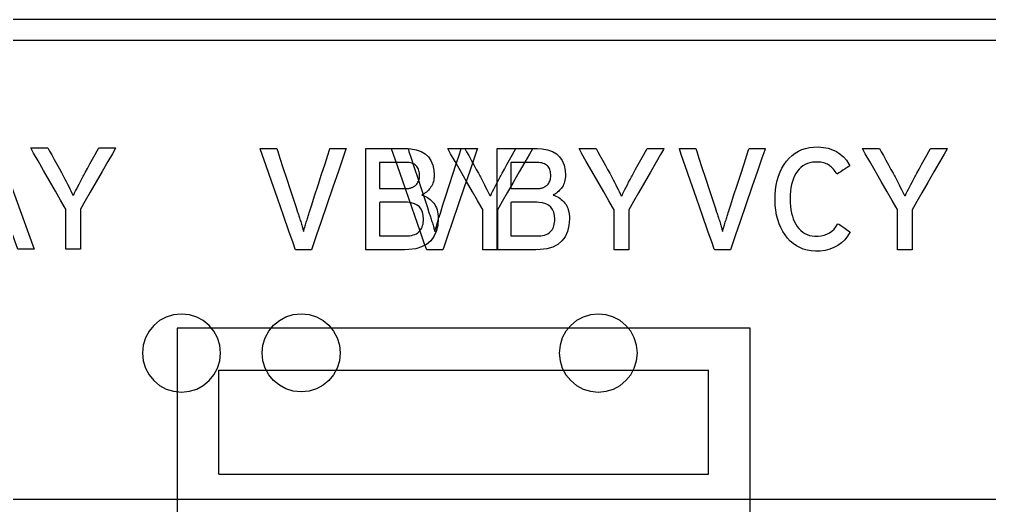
# Model space of a CAD drawing. Extents: x 1 to 47.7, y 0.2 to 33.4.
# Drawn here: x 33.688 to 34.619, y 11.644 to 12.112 of the extents above; entities that cross this region are included whole.
import ezdxf

# ---------------------------------------------------------------- set-up
doc = ezdxf.new("R2010")
doc.units = 0
doc.header["$MEASUREMENT"] = 0
for name, color, linetype in [('1_1__SCREW_TERMINAL_BLOCK_', 7, 'CONTINUOUS'), ('1_2__SCREW_TERMINAL_BLOCK_', 7, 'CONTINUOUS'), ('1_3__CONNECTORIZED_RELAY__', 7, 'CONTINUOUS'), ('1_4__CONNECTORIZED_RELAY__', 7, 'CONTINUOUS')]:
    doc.layers.add(name, color=color, linetype=linetype)

msp = doc.modelspace()

# ---------------------------------------------------------------- linework, layer by layer
at = {"layer": '1_1__SCREW_TERMINAL_BLOCK_'}
for points in [[(35.7684, 12.11151), (35.6209, 12.11151), (35.47147, 12.11151), (35.32023, 12.11151), (35.16727, 12.11151), (35.0127, 12.11151), (34.85662, 12.11151), (34.69914, 12.1115), (34.54036, 12.1115), (34.38037, 12.1115), (34.21929, 12.1115), (34.05722, 12.1115), (33.89425, 12.1115), (33.73049, 12.1115), (33.40103, 12.1115), (33.06965, 12.11149), (32.40442, 12.11149), (32.07221, 12.11149), (31.74138, 12.11148), (31.41273, 12.11148)], [(31.41461, 12.09149), (31.56783, 12.09149), (31.87617, 12.09149), (32.18638, 12.0915), (32.49771, 12.0915), (33.12063, 12.0915), (33.43067, 12.0915), (33.73875, 12.09151), (33.89181, 12.09151), (34.04409, 12.09151), (34.19549, 12.09151), (34.34591, 12.09151), (34.49527, 12.09151), (34.64346, 12.09151), (34.79039, 12.09151), (34.93595, 12.09151), (35.08007, 12.09152), (35.22263, 12.09152), (35.36354, 12.09152), (35.50271, 12.09152), (35.64004, 12.09152), (35.77543, 12.09152)]]:
    msp.add_lwpolyline(points, dxfattribs=at)
for points in [[(34.0944, 11.89022), (34.09383, 11.89022), (34.0923, 11.89022), (34.09012, 11.89022), (34.08755, 11.89022), (34.08489, 11.89022), (34.08242, 11.89022), (34.08044, 11.89022), (34.07923, 11.89022), (34.07882, 11.89072), (34.07673, 11.89672), (34.07279, 11.90807), (34.06761, 11.92296), (34.06184, 11.93958), (34.05609, 11.95611), (34.05101, 11.97075), (34.0472, 11.98169), (34.04532, 11.98712), (34.04554, 11.9874), (34.04687, 11.9874), (34.04897, 11.9874), (34.05154, 11.9874), (34.05428, 11.9874), (34.0569, 11.9874), (34.05911, 11.9874), (34.0606, 11.9874), (34.0611, 11.98738), (34.06198, 11.98468), (34.06408, 11.97826), (34.06703, 11.96927), (34.07043, 11.95886), (34.07393, 11.94819), (34.07713, 11.93841), (34.07966, 11.93068), (34.08115, 11.92615), (34.08154, 11.92497), (34.08189, 11.92393), (34.08224, 11.92287), (34.0826, 11.92179), (34.08297, 11.92069), (34.08334, 11.91956), (34.08371, 11.91842), (34.0841, 11.91726), (34.08448, 11.91608), (34.08483, 11.91488), (34.08515, 11.91374), (34.08545, 11.91266), (34.08574, 11.91165), (34.086, 11.9107), (34.08624, 11.90981), (34.08646, 11.90899), (34.08666, 11.90823), (34.08683, 11.90778), (34.08701, 11.9085), (34.08721, 11.90928), (34.08745, 11.91013), (34.08771, 11.91104), (34.08801, 11.91201), (34.08833, 11.91305), (34.08868, 11.91415), (34.08906, 11.91532), (34.08944, 11.91653), (34.08979, 11.91773), (34.09014, 11.91891), (34.09049, 11.92006), (34.09083, 11.92119), (34.09116, 11.9223), (34.09149, 11.92338), (34.09181, 11.92444), (34.09212, 11.92548), (34.09277, 11.92748), (34.09465, 11.9333), (34.09743, 11.94189), (34.10074, 11.95211), (34.1042, 11.96279), (34.10744, 11.9728), (34.11009, 11.98097), (34.11177, 11.98616), (34.11221, 11.9874), (34.11309, 11.9874), (34.11484, 11.9874), (34.11719, 11.9874), (34.11984, 11.9874), (34.12251, 11.9874), (34.1249, 11.9874), (34.12672, 11.9874), (34.12769, 11.9874), (34.12725, 11.98589), (34.12463, 11.97826), (34.12034, 11.96576), (34.115, 11.95022), (34.10924, 11.93345), (34.10368, 11.91725), (34.09894, 11.90344), (34.09564, 11.89383)], [(34.21615, 11.92002), (34.21562, 11.91346), (34.21424, 11.90772), (34.212, 11.90279), (34.20891, 11.89867), (34.20495, 11.89537), (34.20014, 11.89288), (34.19446, 11.8912), (34.18793, 11.89034), (34.18364, 11.89022), (34.1811, 11.89022), (34.17652, 11.89022), (34.17063, 11.89022), (34.16415, 11.89022), (34.15779, 11.89022), (34.15226, 11.89022), (34.14828, 11.89022), (34.14657, 11.89022), (34.14655, 11.89315), (34.14655, 11.90234), (34.14655, 11.91598), (34.14655, 11.9322), (34.14655, 11.94915), (34.14655, 11.96496), (34.14655, 11.97777), (34.14655, 11.98572), (34.14672, 11.9874), (34.14908, 11.9874), (34.15361, 11.9874), (34.15959, 11.9874), (34.16627, 11.9874), (34.17291, 11.9874), (34.17876, 11.9874), (34.18309, 11.9874), (34.18516, 11.9874), (34.18982, 11.98717), (34.19508, 11.98627), (34.19965, 11.98468), (34.20351, 11.98241), (34.20666, 11.97946), (34.20912, 11.97583), (34.21087, 11.97151), (34.21192, 11.96652), (34.21225, 11.96178), (34.21219, 11.96013), (34.21203, 11.95855), (34.21178, 11.95704), (34.21144, 11.95559), (34.21101, 11.95421), (34.21049, 11.95289), (34.20988, 11.95164), (34.20917, 11.95046), (34.20839, 11.94935), (34.20756, 11.94831), (34.20666, 11.94732), (34.20572, 11.9464), (34.20471, 11.94553), (34.20365, 11.94471), (34.20253, 11.94396), (34.20136, 11.94326), (34.20042, 11.94265), (34.20179, 11.94226), (34.20314, 11.94176), (34.20446, 11.94114), (34.20576, 11.94041), (34.20702, 11.93956), (34.20826, 11.9386), (34.20946, 11.93752), (34.21064, 11.93633), (34.21177, 11.93502), (34.21277, 11.93359), (34.21364, 11.93203), (34.21438, 11.93034), (34.21499, 11.92853), (34.21547, 11.92659), (34.21582, 11.92453), (34.21605, 11.92234)], [(34.27302, 11.92863), (34.27302, 11.9272), (34.27302, 11.9234), (34.27302, 11.91794), (34.27302, 11.91154), (34.27302, 11.90491), (34.27302, 11.89877), (34.27302, 11.89383), (34.27302, 11.89081), (34.27294, 11.89022), (34.27207, 11.89022), (34.27043, 11.89022), (34.26827, 11.89022), (34.26586, 11.89022), (34.26346, 11.89022), (34.26134, 11.89022), (34.25975, 11.89022), (34.25897, 11.89022), (34.25892, 11.89099), (34.25892, 11.89422), (34.25892, 11.8993), (34.25892, 11.90552), (34.25892, 11.91217), (34.25892, 11.91852), (34.25892, 11.92386), (34.25892, 11.92748), (34.25891, 11.92869), (34.25745, 11.93124), (34.25395, 11.93733), (34.24905, 11.94585), (34.24338, 11.95572), (34.23757, 11.96583), (34.23225, 11.9751), (34.22803, 11.98243), (34.22557, 11.98673), (34.22531, 11.9874), (34.22643, 11.9874), (34.22843, 11.9874), (34.231, 11.9874), (34.23384, 11.9874), (34.23664, 11.9874), (34.23909, 11.9874), (34.24088, 11.9874), (34.2417, 11.9874), (34.2421, 11.98672), (34.2434, 11.98434), (34.24538, 11.9807), (34.24778, 11.97631), (34.25031, 11.97168), (34.2527, 11.96729), (34.25469, 11.96366), (34.25599, 11.96127), (34.25661, 11.96011), (34.25797, 11.95754), (34.25926, 11.95506), (34.26049, 11.95267), (34.26166, 11.95038), (34.26276, 11.94818), (34.2638, 11.94608), (34.26477, 11.94407), (34.26568, 11.94216), (34.26652, 11.94229), (34.2674, 11.94416), (34.26836, 11.94614), (34.26939, 11.94822), (34.27049, 11.95041), (34.27166, 11.9527), (34.2729, 11.9551), (34.27421, 11.9576), (34.2756, 11.96021), (34.27619, 11.96129), (34.27758, 11.96382), (34.27963, 11.96757), (34.28207, 11.97202), (34.28462, 11.97668), (34.28701, 11.98104), (34.28896, 11.9846), (34.2902, 11.98686), (34.29055, 11.9874), (34.29146, 11.9874), (34.29329, 11.9874), (34.29574, 11.9874), (34.29851, 11.9874), (34.30129, 11.9874), (34.30379, 11.9874), (34.30569, 11.9874), (34.30669, 11.9874), (34.30625, 11.98649), (34.3036, 11.98187), (34.29926, 11.97431), (34.29386, 11.96492), (34.28803, 11.95477), (34.28241, 11.94498), (34.27761, 11.93663), (34.27427, 11.93081)], [(34.19816, 11.96136), (34.19812, 11.96263), (34.19801, 11.96384), (34.19781, 11.96501), (34.19754, 11.96612), (34.19719, 11.96719), (34.19676, 11.9682), (34.19625, 11.96917), (34.19566, 11.97008), (34.19495, 11.97092), (34.19409, 11.97164), (34.19312, 11.97227), (34.19204, 11.97281), (34.19087, 11.97325), (34.18958, 11.97361), (34.18819, 11.97387), (34.1867, 11.97404), (34.1851, 11.97411), (34.18413, 11.97411), (34.18156, 11.97411), (34.17788, 11.97411), (34.17358, 11.97411), (34.16916, 11.97411), (34.1651, 11.97411), (34.16191, 11.97411), (34.16008, 11.97411), (34.15983, 11.97386), (34.15983, 11.97204), (34.15983, 11.96886), (34.15983, 11.96482), (34.15983, 11.96042), (34.15983, 11.95613), (34.15983, 11.95247), (34.15983, 11.9499), (34.15983, 11.94894), (34.1608, 11.94894), (34.16337, 11.94894), (34.16705, 11.94894), (34.17135, 11.94894), (34.17577, 11.94894), (34.17983, 11.94894), (34.18302, 11.94894), (34.18485, 11.94894), (34.18552, 11.94894), (34.18633, 11.94898), (34.18712, 11.94904), (34.18787, 11.94914), (34.18859, 11.94926), (34.18928, 11.94942), (34.18993, 11.94962), (34.19055, 11.94984), (34.19113, 11.95009), (34.1917, 11.95036), (34.19224, 11.95064), (34.19276, 11.95094), (34.19325, 11.95125), (34.19373, 11.95158), (34.19418, 11.95193), (34.1946, 11.95229), (34.19501, 11.95268), (34.19554, 11.95329), (34.19615, 11.95415), (34.19669, 11.95505), (34.19714, 11.95599), (34.1975, 11.95698), (34.19779, 11.95801), (34.198, 11.95908), (34.19812, 11.9602)], [(34.20203, 11.91962), (34.20173, 11.92321), (34.20097, 11.92635), (34.19975, 11.92904), (34.19806, 11.93129), (34.1959, 11.93308), (34.19328, 11.93442), (34.1902, 11.93531), (34.18664, 11.93575), (34.18489, 11.9358), (34.1827, 11.9358), (34.17919, 11.9358), (34.17488, 11.9358), (34.17031, 11.9358), (34.166, 11.9358), (34.16249, 11.9358), (34.16029, 11.9358), (34.15983, 11.93565), (34.15983, 11.93358), (34.15983, 11.92962), (34.15983, 11.92443), (34.15983, 11.91868), (34.15983, 11.91305), (34.15983, 11.90819), (34.15983, 11.90479), (34.15983, 11.9035), (34.16083, 11.9035), (34.16348, 11.9035), (34.16726, 11.9035), (34.17164, 11.9035), (34.17612, 11.9035), (34.18016, 11.9035), (34.18324, 11.9035), (34.18485, 11.9035), (34.18643, 11.90353), (34.1885, 11.90369), (34.19041, 11.90397), (34.19217, 11.90439), (34.19377, 11.90493), (34.19521, 11.90561), (34.19649, 11.90642), (34.19762, 11.90736), (34.19858, 11.90841), (34.19938, 11.90952), (34.20009, 11.91072), (34.20068, 11.912), (34.20116, 11.91336), (34.20154, 11.9148), (34.20181, 11.91632), (34.20197, 11.91793)], [(33.99604, 11.79118), (33.99528, 11.78362), (33.99309, 11.77659), (33.98963, 11.77022), (33.98505, 11.76467), (33.9795, 11.76009), (33.97313, 11.75664), (33.96609, 11.75445), (33.95854, 11.75369), (33.95098, 11.75445), (33.94394, 11.75664), (33.93757, 11.76009), (33.93202, 11.76467), (33.92744, 11.77022), (33.92398, 11.77659), (33.9218, 11.78362), (33.92103, 11.79118), (33.9218, 11.79874), (33.92398, 11.80578), (33.92744, 11.81216), (33.93202, 11.81771), (33.93757, 11.82229), (33.94394, 11.82575), (33.95098, 11.82793), (33.95854, 11.82869), (33.96609, 11.82793), (33.97313, 11.82575), (33.9795, 11.82229), (33.98505, 11.81771), (33.98963, 11.81216), (33.99309, 11.80578), (33.99528, 11.79874)]]:
    msp.add_lwpolyline(points, close=True, dxfattribs=at)
at = {"layer": '1_2__SCREW_TERMINAL_BLOCK_'}
for points in [[(35.7684, 12.11151), (35.6209, 12.11151), (35.47147, 12.11151), (35.32023, 12.11151), (35.16727, 12.11151), (35.0127, 12.11151), (34.85662, 12.11151), (34.69914, 12.1115), (34.54036, 12.1115), (34.38037, 12.1115), (34.21929, 12.1115), (34.05722, 12.1115), (33.89425, 12.1115), (33.73049, 12.1115), (33.40103, 12.1115), (33.06965, 12.11149), (32.40442, 12.11149), (32.07221, 12.11149), (31.74138, 12.11148), (31.41273, 12.11148)], [(31.41461, 12.09149), (31.56783, 12.09149), (31.87617, 12.09149), (32.18638, 12.0915), (32.49771, 12.0915), (33.12063, 12.0915), (33.43067, 12.0915), (33.73875, 12.09151), (33.89181, 12.09151), (34.04409, 12.09151), (34.19549, 12.09151), (34.34591, 12.09151), (34.49527, 12.09151), (34.64346, 12.09151), (34.79039, 12.09151), (34.93595, 12.09151), (35.08007, 12.09152), (35.22263, 12.09152), (35.36354, 12.09152), (35.50271, 12.09152), (35.64004, 12.09152), (35.77543, 12.09152)], [(33.68646, 11.89086), (33.67832, 11.91392), (33.63939, 11.91392), (33.63132, 11.89086), (33.6162, 11.89086), (33.65119, 11.98804), (33.66665, 11.98804), (33.70205, 11.89086), (33.68646, 11.89086)], [(35.43681, 11.6504), (32.80321, 11.6504)]]:
    msp.add_lwpolyline(points, dxfattribs=at)
for points in [[(33.74668, 11.92927), (33.74668, 11.92784), (33.74668, 11.92404), (33.74668, 11.91858), (33.74668, 11.91218), (33.74668, 11.90555), (33.74668, 11.89941), (33.74668, 11.89447), (33.74668, 11.89145), (33.7466, 11.89086), (33.74573, 11.89086), (33.74409, 11.89086), (33.74192, 11.89086), (33.73951, 11.89086), (33.73711, 11.89086), (33.73499, 11.89086), (33.7334, 11.89086), (33.73261, 11.89086), (33.73257, 11.89163), (33.73257, 11.89485), (33.73257, 11.89994), (33.73257, 11.90616), (33.73257, 11.91281), (33.73257, 11.91916), (33.73257, 11.9245), (33.73257, 11.92812), (33.73256, 11.92933), (33.73109, 11.93188), (33.72759, 11.93797), (33.7227, 11.94649), (33.71703, 11.95636), (33.71122, 11.96647), (33.70589, 11.97574), (33.70168, 11.98307), (33.69921, 11.98736), (33.69896, 11.98804), (33.70008, 11.98804), (33.70208, 11.98804), (33.70465, 11.98804), (33.70749, 11.98804), (33.71029, 11.98804), (33.71274, 11.98804), (33.71453, 11.98804), (33.71535, 11.98804), (33.71574, 11.98736), (33.71705, 11.98497), (33.71903, 11.98134), (33.72143, 11.97695), (33.72396, 11.97232), (33.72636, 11.96793), (33.72835, 11.96429), (33.72965, 11.96191), (33.73027, 11.96075), (33.73163, 11.95817), (33.73292, 11.95569), (33.73414, 11.95331), (33.73531, 11.95102), (33.73641, 11.94882), (33.73745, 11.94672), (33.73843, 11.94471), (33.73934, 11.94279), (33.74018, 11.94293), (33.74106, 11.9448), (33.74202, 11.94678), (33.74304, 11.94886), (33.74414, 11.95105), (33.74531, 11.95334), (33.74655, 11.95574), (33.74786, 11.95824), (33.74925, 11.96085), (33.74983, 11.96193), (33.75122, 11.96446), (33.75327, 11.96821), (33.75571, 11.97266), (33.75827, 11.97731), (33.76066, 11.98167), (33.76261, 11.98523), (33.76385, 11.9875), (33.76419, 11.98804), (33.7651, 11.98804), (33.76694, 11.98804), (33.76939, 11.98804), (33.77216, 11.98804), (33.77495, 11.98804), (33.77744, 11.98804), (33.77935, 11.98804), (33.78035, 11.98804), (33.77991, 11.98713), (33.77726, 11.98251), (33.77292, 11.97495), (33.76752, 11.96555), (33.76169, 11.95541), (33.75607, 11.94561), (33.75127, 11.93726), (33.74793, 11.93145)], [(33.96837, 11.89029), (33.9678, 11.89029), (33.96627, 11.89029), (33.96408, 11.89029), (33.96152, 11.89029), (33.95886, 11.89029), (33.95639, 11.89029), (33.95441, 11.89029), (33.9532, 11.89029), (33.95279, 11.89079), (33.9507, 11.89679), (33.94676, 11.90814), (33.94158, 11.92303), (33.93581, 11.93964), (33.93006, 11.95618), (33.92497, 11.97082), (33.92117, 11.98176), (33.91929, 11.98718), (33.91951, 11.98747), (33.92084, 11.98747), (33.92294, 11.98747), (33.92551, 11.98747), (33.92825, 11.98747), (33.93087, 11.98747), (33.93308, 11.98747), (33.93457, 11.98747), (33.93507, 11.98745), (33.93595, 11.98475), (33.93805, 11.97833), (33.941, 11.96934), (33.9444, 11.95893), (33.9479, 11.94826), (33.9511, 11.93848), (33.95363, 11.93075), (33.95512, 11.92621), (33.95551, 11.92504), (33.95586, 11.924), (33.95621, 11.92293), (33.95657, 11.92185), (33.95694, 11.92075), (33.95731, 11.91963), (33.95768, 11.91849), (33.95806, 11.91733), (33.95845, 11.91615), (33.9588, 11.91495), (33.95912, 11.91381), (33.95942, 11.91273), (33.9597, 11.91172), (33.95996, 11.91077), (33.9602, 11.90988), (33.96043, 11.90906), (33.96063, 11.9083), (33.9608, 11.90785), (33.96098, 11.90856), (33.96118, 11.90935), (33.96142, 11.91019), (33.96168, 11.9111), (33.96198, 11.91208), (33.9623, 11.91312), (33.96265, 11.91422), (33.96303, 11.91538), (33.96341, 11.9166), (33.96376, 11.9178), (33.96411, 11.91898), (33.96446, 11.92013), (33.96479, 11.92126), (33.96513, 11.92237), (33.96545, 11.92345), (33.96578, 11.92451), (33.96609, 11.92555), (33.96674, 11.92755), (33.96862, 11.93337), (33.9714, 11.94196), (33.97471, 11.95217), (33.97817, 11.96286), (33.98141, 11.97286), (33.98406, 11.98104), (33.98574, 11.98623), (33.98618, 11.98747), (33.98705, 11.98747), (33.98881, 11.98747), (33.99116, 11.98747), (33.99381, 11.98747), (33.99648, 11.98747), (33.99887, 11.98747), (34.00069, 11.98747), (34.00166, 11.98747), (34.00122, 11.98596), (33.9986, 11.97832), (33.99431, 11.96583), (33.98897, 11.95029), (33.98321, 11.93352), (33.97765, 11.91732), (33.97291, 11.90351), (33.96961, 11.89389)], [(34.09012, 11.92009), (34.08959, 11.91353), (34.08821, 11.90779), (34.08597, 11.90285), (34.08287, 11.89874), (34.07892, 11.89543), (34.07411, 11.89295), (34.06843, 11.89127), (34.0619, 11.89041), (34.05761, 11.89029), (34.05507, 11.89029), (34.05049, 11.89029), (34.0446, 11.89029), (34.03812, 11.89029), (34.03176, 11.89029), (34.02623, 11.89029), (34.02225, 11.89029), (34.02054, 11.89029), (34.02052, 11.89321), (34.02052, 11.90241), (34.02052, 11.91604), (34.02052, 11.93227), (34.02052, 11.94922), (34.02052, 11.96503), (34.02052, 11.97784), (34.02052, 11.98579), (34.02069, 11.98747), (34.02305, 11.98747), (34.02758, 11.98747), (34.03356, 11.98747), (34.04024, 11.98747), (34.04688, 11.98747), (34.05273, 11.98747), (34.05706, 11.98747), (34.05913, 11.98747), (34.06379, 11.98724), (34.06905, 11.98633), (34.07361, 11.98475), (34.07748, 11.98248), (34.08063, 11.97953), (34.08309, 11.9759), (34.08484, 11.97158), (34.08589, 11.96658), (34.08622, 11.96185), (34.08615, 11.9602), (34.086, 11.95862), (34.08575, 11.9571), (34.08541, 11.95566), (34.08498, 11.95427), (34.08446, 11.95296), (34.08384, 11.95171), (34.08314, 11.95053), (34.08236, 11.94942), (34.08152, 11.94838), (34.08063, 11.94739), (34.07968, 11.94646), (34.07868, 11.94559), (34.07762, 11.94478), (34.0765, 11.94403), (34.07533, 11.94333), (34.07439, 11.94272), (34.07576, 11.94233), (34.07711, 11.94183), (34.07843, 11.94121), (34.07972, 11.94048), (34.08099, 11.93963), (34.08222, 11.93867), (34.08343, 11.93759), (34.08461, 11.9364), (34.08574, 11.93509), (34.08673, 11.93366), (34.0876, 11.9321), (34.08834, 11.93041), (34.08896, 11.9286), (34.08944, 11.92666), (34.08979, 11.9246), (34.09002, 11.92241)], [(34.14699, 11.9287), (34.14699, 11.92727), (34.14699, 11.92347), (34.14699, 11.91801), (34.14699, 11.91161), (34.14699, 11.90498), (34.14699, 11.89884), (34.14699, 11.8939), (34.14699, 11.89088), (34.14691, 11.89029), (34.14604, 11.89029), (34.1444, 11.89029), (34.14224, 11.89029), (34.13983, 11.89029), (34.13743, 11.89029), (34.13531, 11.89029), (34.13372, 11.89029), (34.13294, 11.89029), (34.13289, 11.89106), (34.13289, 11.89428), (34.13289, 11.89937), (34.13289, 11.90559), (34.13289, 11.91224), (34.13289, 11.91859), (34.13289, 11.92393), (34.13289, 11.92755), (34.13288, 11.92876), (34.13141, 11.93131), (34.12792, 11.9374), (34.12302, 11.94592), (34.11735, 11.95579), (34.11154, 11.9659), (34.10621, 11.97517), (34.102, 11.9825), (34.09954, 11.98679), (34.09928, 11.98747), (34.1004, 11.98747), (34.1024, 11.98747), (34.10497, 11.98747), (34.10781, 11.98747), (34.11061, 11.98747), (34.11306, 11.98747), (34.11485, 11.98747), (34.11567, 11.98747), (34.11606, 11.98679), (34.11737, 11.9844), (34.11935, 11.98077), (34.12175, 11.97638), (34.12428, 11.97175), (34.12667, 11.96736), (34.12866, 11.96372), (34.12996, 11.96134), (34.13058, 11.96018), (34.13194, 11.9576), (34.13323, 11.95512), (34.13446, 11.95274), (34.13563, 11.95045), (34.13673, 11.94825), (34.13777, 11.94615), (34.13874, 11.94414), (34.13965, 11.94222), (34.14049, 11.94236), (34.14137, 11.94423), (34.14233, 11.94621), (34.14336, 11.94829), (34.14446, 11.95048), (34.14563, 11.95277), (34.14687, 11.95517), (34.14818, 11.95767), (34.14957, 11.96028), (34.15016, 11.96136), (34.15155, 11.96389), (34.1536, 11.96764), (34.15604, 11.97209), (34.15859, 11.97674), (34.16098, 11.9811), (34.16293, 11.98467), (34.16417, 11.98693), (34.16452, 11.98747), (34.16543, 11.98747), (34.16726, 11.98747), (34.16971, 11.98747), (34.17248, 11.98747), (34.17526, 11.98747), (34.17776, 11.98747), (34.17966, 11.98747), (34.18066, 11.98747), (34.18022, 11.98656), (34.17757, 11.98194), (34.17323, 11.97438), (34.16783, 11.96498), (34.162, 11.95484), (34.15638, 11.94505), (34.15158, 11.93669), (34.14824, 11.93088)], [(34.37063, 11.89029), (34.37006, 11.89029), (34.36854, 11.89029), (34.36635, 11.89029), (34.36379, 11.89029), (34.36114, 11.89029), (34.35868, 11.89029), (34.3567, 11.89029), (34.35549, 11.89029), (34.35508, 11.89079), (34.35299, 11.89679), (34.34905, 11.90814), (34.34387, 11.92303), (34.3381, 11.93964), (34.33235, 11.95618), (34.32726, 11.97082), (34.32346, 11.98176), (34.32158, 11.98718), (34.3218, 11.98747), (34.32313, 11.98747), (34.32523, 11.98747), (34.3278, 11.98747), (34.33054, 11.98747), (34.33316, 11.98747), (34.33536, 11.98747), (34.33686, 11.98747), (34.33735, 11.98745), (34.33824, 11.98475), (34.34034, 11.97833), (34.34328, 11.96934), (34.34668, 11.95893), (34.35017, 11.94826), (34.35337, 11.93848), (34.3559, 11.93075), (34.35738, 11.92621), (34.35777, 11.92504), (34.35812, 11.924), (34.35848, 11.92293), (34.35884, 11.92185), (34.35921, 11.92075), (34.35959, 11.91963), (34.35996, 11.91849), (34.36035, 11.91733), (34.36074, 11.91615), (34.36109, 11.91495), (34.36141, 11.91381), (34.3617, 11.91273), (34.36198, 11.91172), (34.36224, 11.91077), (34.36248, 11.90988), (34.36269, 11.90906), (34.36289, 11.9083), (34.36307, 11.90785), (34.36325, 11.90856), (34.36345, 11.90935), (34.36369, 11.91019), (34.36396, 11.9111), (34.36425, 11.91208), (34.36457, 11.91312), (34.36492, 11.91422), (34.3653, 11.91538), (34.36568, 11.9166), (34.36603, 11.9178), (34.36638, 11.91898), (34.36673, 11.92013), (34.36707, 11.92126), (34.36741, 11.92237), (34.36774, 11.92345), (34.36806, 11.92451), (34.36838, 11.92555), (34.36903, 11.92755), (34.37091, 11.93337), (34.37369, 11.94196), (34.37699, 11.95217), (34.38044, 11.96286), (34.38368, 11.97286), (34.38632, 11.98104), (34.388, 11.98623), (34.38845, 11.98747), (34.38932, 11.98747), (34.39107, 11.98747), (34.39342, 11.98747), (34.39608, 11.98747), (34.39874, 11.98747), (34.40113, 11.98747), (34.40295, 11.98747), (34.40392, 11.98747), (34.40348, 11.98596), (34.40086, 11.97832), (34.39657, 11.96583), (34.39123, 11.95029), (34.38547, 11.93352), (34.37991, 11.91732), (34.37517, 11.90351), (34.37187, 11.89389)], [(34.48566, 11.90731), (34.48312, 11.90337), (34.48028, 11.89989), (34.47713, 11.89689), (34.47368, 11.89435), (34.46993, 11.89229), (34.46588, 11.89069), (34.46153, 11.88957), (34.45688, 11.88891), (34.45215, 11.88876), (34.44808, 11.88911), (34.44422, 11.88981), (34.44058, 11.89087), (34.43714, 11.89228), (34.43391, 11.89404), (34.43089, 11.89616), (34.42808, 11.89863), (34.42548, 11.90146), (34.42307, 11.90458), (34.42089, 11.90792), (34.41899, 11.91149), (34.41737, 11.9153), (34.41603, 11.91934), (34.41496, 11.92362), (34.41418, 11.92814), (34.41367, 11.93289), (34.41345, 11.93788), (34.41355, 11.94296), (34.41394, 11.94782), (34.41461, 11.95244), (34.41556, 11.95683), (34.41679, 11.961), (34.4183, 11.96493), (34.42009, 11.96863), (34.42216, 11.9721), (34.4245, 11.97533), (34.42702, 11.97826), (34.42974, 11.98083), (34.43268, 11.98305), (34.43582, 11.98492), (34.43917, 11.98644), (34.44274, 11.98761), (34.44651, 11.98844), (34.45049, 11.98891), (34.45498, 11.98899), (34.45989, 11.98857), (34.46445, 11.98768), (34.46866, 11.98632), (34.47252, 11.98449), (34.47602, 11.9822), (34.47916, 11.97943), (34.48196, 11.9762), (34.48439, 11.9725), (34.4851, 11.97078), (34.48417, 11.97017), (34.48261, 11.96917), (34.48065, 11.96791), (34.47852, 11.96654), (34.47645, 11.9652), (34.47465, 11.96404), (34.47335, 11.9632), (34.47279, 11.96284), (34.47208, 11.96399), (34.47125, 11.96525), (34.4704, 11.96643), (34.46953, 11.96753), (34.46863, 11.96855), (34.46771, 11.96949), (34.46677, 11.97035), (34.46581, 11.97112), (34.46481, 11.97182), (34.46372, 11.97241), (34.46256, 11.97293), (34.46133, 11.97338), (34.46004, 11.97375), (34.45868, 11.97405), (34.45725, 11.97427), (34.45577, 11.97443), (34.45421, 11.97451), (34.45213, 11.97449), (34.44944, 11.97424), (34.44691, 11.97375), (34.44453, 11.97303), (34.44231, 11.97206), (34.44025, 11.97085), (34.43835, 11.96939), (34.4366, 11.9677), (34.43501, 11.96577), (34.43355, 11.96358), (34.43225, 11.96118), (34.43111, 11.9586), (34.43015, 11.95583), (34.42937, 11.95287), (34.42875, 11.94972), (34.42831, 11.94639), (34.42804, 11.94287), (34.42794, 11.93916), (34.42801, 11.93547), (34.42826, 11.93197), (34.42868, 11.92865), (34.42927, 11.92552), (34.43004, 11.92256), (34.43098, 11.9198), (34.43209, 11.91721), (34.43337, 11.91481), (34.43481, 11.91258), (34.43638, 11.91051), (34.43811, 11.90871), (34.43999, 11.90716), (34.44203, 11.90587), (34.44423, 11.90483), (34.44658, 11.90406), (34.44909, 11.90353), (34.45176, 11.90327), (34.45474, 11.90327), (34.45778, 11.90358), (34.46063, 11.9042), (34.46328, 11.90515), (34.46573, 11.90641), (34.46798, 11.908), (34.47004, 11.9099), (34.47189, 11.91213), (34.47355, 11.91467), (34.47419, 11.91524), (34.47516, 11.91457), (34.47668, 11.91352), (34.47855, 11.91223), (34.48055, 11.91084), (34.48247, 11.90952), (34.4841, 11.90839), (34.48524, 11.9076)], [(34.54506, 11.9287), (34.54506, 11.92727), (34.54506, 11.92347), (34.54506, 11.91801), (34.54506, 11.91161), (34.54506, 11.90498), (34.54506, 11.89884), (34.54506, 11.8939), (34.54506, 11.89088), (34.54498, 11.89029), (34.54411, 11.89029), (34.54247, 11.89029), (34.54031, 11.89029), (34.5379, 11.89029), (34.5355, 11.89029), (34.53338, 11.89029), (34.53179, 11.89029), (34.53101, 11.89029), (34.53097, 11.89106), (34.53097, 11.89428), (34.53097, 11.89937), (34.53097, 11.90559), (34.53097, 11.91224), (34.53097, 11.91859), (34.53097, 11.92393), (34.53097, 11.92755), (34.53095, 11.92876), (34.52949, 11.93131), (34.52599, 11.9374), (34.52109, 11.94592), (34.51542, 11.95579), (34.50961, 11.9659), (34.50429, 11.97517), (34.50007, 11.9825), (34.49761, 11.98679), (34.49735, 11.98747), (34.49847, 11.98747), (34.50047, 11.98747), (34.50304, 11.98747), (34.50588, 11.98747), (34.50868, 11.98747), (34.51113, 11.98747), (34.51292, 11.98747), (34.51375, 11.98747), (34.51414, 11.98679), (34.51544, 11.9844), (34.51742, 11.98077), (34.51982, 11.97638), (34.52235, 11.97175), (34.52474, 11.96736), (34.52673, 11.96372), (34.52803, 11.96134), (34.52866, 11.96018), (34.53001, 11.9576), (34.5313, 11.95512), (34.53253, 11.95274), (34.5337, 11.95045), (34.5348, 11.94825), (34.53584, 11.94615), (34.53681, 11.94414), (34.53772, 11.94222), (34.53856, 11.94236), (34.53945, 11.94423), (34.5404, 11.94621), (34.54143, 11.94829), (34.54253, 11.95048), (34.5437, 11.95277), (34.54494, 11.95517), (34.54626, 11.95767), (34.54764, 11.96028), (34.54823, 11.96136), (34.54962, 11.96389), (34.55167, 11.96764), (34.55411, 11.97209), (34.55666, 11.97674), (34.55905, 11.9811), (34.561, 11.98467), (34.56224, 11.98693), (34.56259, 11.98747), (34.5635, 11.98747), (34.56533, 11.98747), (34.56778, 11.98747), (34.57055, 11.98747), (34.57333, 11.98747), (34.57583, 11.98747), (34.57773, 11.98747), (34.57873, 11.98747), (34.57829, 11.98656), (34.57564, 11.98194), (34.5713, 11.97438), (34.5659, 11.96498), (34.56007, 11.95484), (34.55445, 11.94505), (34.54965, 11.93669), (34.54631, 11.93088)], [(34.07213, 11.96143), (34.07209, 11.96269), (34.07197, 11.96391), (34.07178, 11.96508), (34.07151, 11.96619), (34.07116, 11.96726), (34.07073, 11.96827), (34.07022, 11.96924), (34.06963, 11.97015), (34.06892, 11.97098), (34.06806, 11.97171), (34.06709, 11.97234), (34.06601, 11.97287), (34.06484, 11.97332), (34.06355, 11.97367), (34.06216, 11.97394), (34.06067, 11.9741), (34.05907, 11.97418), (34.0581, 11.97418), (34.05553, 11.97418), (34.05185, 11.97418), (34.04755, 11.97418), (34.04312, 11.97418), (34.03907, 11.97418), (34.03588, 11.97418), (34.03405, 11.97418), (34.0338, 11.97393), (34.0338, 11.97211), (34.0338, 11.96893), (34.0338, 11.96489), (34.0338, 11.96049), (34.0338, 11.9562), (34.0338, 11.95253), (34.0338, 11.94997), (34.0338, 11.94901), (34.03477, 11.94901), (34.03734, 11.94901), (34.04102, 11.94901), (34.04532, 11.94901), (34.04974, 11.94901), (34.0538, 11.94901), (34.05699, 11.94901), (34.05882, 11.94901), (34.05949, 11.94901), (34.0603, 11.94904), (34.06109, 11.94911), (34.06184, 11.9492), (34.06256, 11.94933), (34.06324, 11.94949), (34.0639, 11.94968), (34.06452, 11.94991), (34.0651, 11.95016), (34.06567, 11.95043), (34.06621, 11.95071), (34.06673, 11.951), (34.06722, 11.95132), (34.06769, 11.95165), (34.06815, 11.952), (34.06857, 11.95236), (34.06898, 11.95274), (34.06951, 11.95336), (34.07012, 11.95421), (34.07065, 11.95511), (34.0711, 11.95606), (34.07147, 11.95705), (34.07176, 11.95808), (34.07197, 11.95915), (34.07209, 11.96027)], [(34.076, 11.91968), (34.0757, 11.92328), (34.07494, 11.92642), (34.07372, 11.92911), (34.07203, 11.93135), (34.06987, 11.93315), (34.06725, 11.93449), (34.06417, 11.93538), (34.06061, 11.93582), (34.05886, 11.93587), (34.05667, 11.93587), (34.05316, 11.93587), (34.04885, 11.93587), (34.04428, 11.93587), (34.03997, 11.93587), (34.03645, 11.93587), (34.03426, 11.93587), (34.0338, 11.93571), (34.0338, 11.93365), (34.0338, 11.92969), (34.0338, 11.9245), (34.0338, 11.91875), (34.0338, 11.91311), (34.0338, 11.90826), (34.0338, 11.90485), (34.0338, 11.90357), (34.0348, 11.90357), (34.03745, 11.90357), (34.04123, 11.90357), (34.04561, 11.90357), (34.05009, 11.90357), (34.05413, 11.90357), (34.05721, 11.90357), (34.05882, 11.90357), (34.0604, 11.9036), (34.06247, 11.90375), (34.06438, 11.90404), (34.06614, 11.90445), (34.06774, 11.905), (34.06918, 11.90568), (34.07046, 11.90649), (34.07159, 11.90743), (34.07255, 11.90848), (34.07335, 11.90959), (34.07405, 11.91079), (34.07465, 11.91206), (34.07513, 11.91342), (34.07551, 11.91487), (34.07578, 11.91639), (34.07594, 11.918)], [(33.80608, 11.79103), (33.80685, 11.78347), (33.80903, 11.77643), (33.81249, 11.77006), (33.81708, 11.76451), (33.82263, 11.75993), (33.829, 11.75647), (33.83604, 11.75429), (33.8436, 11.75353), (33.85115, 11.75429), (33.85819, 11.75647), (33.86456, 11.75993), (33.87011, 11.76451), (33.87469, 11.77006), (33.87814, 11.77643), (33.88033, 11.78347), (33.88109, 11.79103), (33.88033, 11.79859), (33.87814, 11.80563), (33.87469, 11.812), (33.87011, 11.81755), (33.86456, 11.82213), (33.85819, 11.82558), (33.85115, 11.82777), (33.8436, 11.82853), (33.83604, 11.82777), (33.829, 11.82558), (33.82263, 11.82213), (33.81708, 11.81755), (33.81249, 11.812), (33.80903, 11.80563), (33.80685, 11.79859)], [(34.20626, 11.79103), (34.20702, 11.78347), (34.20921, 11.77643), (34.21267, 11.77006), (34.21725, 11.76451), (34.2228, 11.75993), (34.22917, 11.75647), (34.23622, 11.75429), (34.24378, 11.75353), (34.25133, 11.75429), (34.25836, 11.75647), (34.26473, 11.75993), (34.27028, 11.76451), (34.27486, 11.77006), (34.27832, 11.77643), (34.2805, 11.78347), (34.28126, 11.79103), (34.2805, 11.79859), (34.27832, 11.80563), (34.27486, 11.812), (34.27028, 11.81755), (34.26473, 11.82213), (34.25836, 11.82558), (34.25133, 11.82777), (34.24378, 11.82853), (34.23622, 11.82777), (34.22917, 11.82558), (34.2228, 11.82213), (34.21725, 11.81755), (34.21267, 11.812), (34.20921, 11.80563), (34.20702, 11.79859)]]:
    msp.add_lwpolyline(points, close=True, dxfattribs=at)
at = {"layer": '1_3__CONNECTORIZED_RELAY__'}
for points in [[(35.73579, 12.11151), (35.58785, 12.11151), (35.43801, 12.11151), (35.28638, 12.11151), (35.13305, 12.11151), (34.97814, 12.11151), (34.82174, 12.1115), (34.66396, 12.1115), (34.5049, 12.1115), (34.34467, 12.1115), (34.18336, 12.1115), (34.02107, 12.1115), (33.85792, 12.1115), (33.69401, 12.1115), (33.36429, 12.1115), (33.03275, 12.11149), (32.70019, 12.11149), (32.03537, 12.11149), (31.70474, 12.11148), (31.37639, 12.11148)], [(31.37509, 12.09149), (31.61394, 12.09149), (31.85436, 12.09149), (32.09596, 12.09149), (33.06706, 12.0915), (33.30919, 12.0915), (33.55033, 12.0915), (33.79012, 12.09151), (34.0282, 12.09151), (34.2642, 12.09151), (34.49776, 12.09151), (34.72851, 12.09151), (34.84273, 12.09151), (34.9561, 12.09151), (35.0686, 12.09151), (35.18016, 12.09152), (35.29075, 12.09152), (35.40033, 12.09152), (35.50884, 12.09152), (35.61624, 12.09152), (35.72248, 12.09152)], [(33.8396, 11.81481), (33.8396, 11.47478), (33.6546, 11.47478), (33.6546, 11.07482), (33.8396, 11.07482), (33.8396, 10.7348), (34.38943, 10.7348), (34.38943, 11.07482), (34.57444, 11.07482), (34.57444, 11.47478), (34.38943, 11.47478), (34.38943, 11.81481), (33.8396, 11.81481)], [(33.87956, 11.77466), (34.34947, 11.77466)], [(33.87956, 11.67476), (33.87956, 11.77466)], [(34.34947, 11.67476), (34.34947, 11.77466)], [(33.87956, 11.67476), (34.34947, 11.67476)]]:
    msp.add_lwpolyline(points, dxfattribs=at)
at = {"layer": '1_4__CONNECTORIZED_RELAY__'}
for points in [[(35.71127, 12.11151), (35.55886, 12.11151), (35.40447, 12.11151), (35.2482, 12.11151), (35.09018, 12.11151), (34.93051, 12.11151), (34.7693, 12.1115), (34.60667, 12.1115), (34.44272, 12.1115), (34.27758, 12.1115), (34.11134, 12.1115), (33.94413, 12.1115), (33.77606, 12.1115), (33.43775, 12.1115), (33.09732, 12.11149), (32.75565, 12.11149), (32.07221, 12.11149), (31.73221, 12.11148), (31.39456, 12.11148)], [(31.41761, 12.09149), (31.73398, 12.09149), (32.05275, 12.09149), (32.37308, 12.0915), (33.01509, 12.0915), (33.33508, 12.0915), (33.65328, 12.09151), (33.81145, 12.09151), (33.96886, 12.09151), (34.1254, 12.09151), (34.28097, 12.09151), (34.43546, 12.09151), (34.58877, 12.09151), (34.74079, 12.09151), (34.89142, 12.09151), (35.04056, 12.09151), (35.1881, 12.09152), (35.33393, 12.09152), (35.47795, 12.09152), (35.62005, 12.09152), (35.76014, 12.09152)], [(33.68646, 11.89086), (33.67832, 11.91392), (33.63939, 11.91392), (33.63132, 11.89086), (33.6162, 11.89086), (33.65119, 11.98804), (33.66665, 11.98804), (33.70205, 11.89086), (33.68646, 11.89086)], [(35.43681, 11.6504), (32.80321, 11.6504)]]:
    msp.add_lwpolyline(points, dxfattribs=at)
for points in [[(33.74668, 11.92927), (33.74668, 11.92784), (33.74668, 11.92404), (33.74668, 11.91858), (33.74668, 11.91218), (33.74668, 11.90555), (33.74668, 11.89941), (33.74668, 11.89447), (33.74668, 11.89145), (33.7466, 11.89086), (33.74573, 11.89086), (33.74409, 11.89086), (33.74192, 11.89086), (33.73951, 11.89086), (33.73711, 11.89086), (33.73499, 11.89086), (33.7334, 11.89086), (33.73261, 11.89086), (33.73257, 11.89163), (33.73257, 11.89485), (33.73257, 11.89994), (33.73257, 11.90616), (33.73257, 11.91281), (33.73257, 11.91916), (33.73257, 11.9245), (33.73257, 11.92812), (33.73256, 11.92933), (33.73109, 11.93188), (33.72759, 11.93797), (33.7227, 11.94649), (33.71703, 11.95636), (33.71122, 11.96647), (33.70589, 11.97574), (33.70168, 11.98307), (33.69921, 11.98736), (33.69896, 11.98804), (33.70008, 11.98804), (33.70208, 11.98804), (33.70465, 11.98804), (33.70749, 11.98804), (33.71029, 11.98804), (33.71274, 11.98804), (33.71453, 11.98804), (33.71535, 11.98804), (33.71574, 11.98736), (33.71705, 11.98497), (33.71903, 11.98134), (33.72143, 11.97695), (33.72396, 11.97232), (33.72636, 11.96793), (33.72835, 11.96429), (33.72965, 11.96191), (33.73027, 11.96075), (33.73163, 11.95817), (33.73292, 11.95569), (33.73414, 11.95331), (33.73531, 11.95102), (33.73641, 11.94882), (33.73745, 11.94672), (33.73843, 11.94471), (33.73934, 11.94279), (33.74018, 11.94293), (33.74106, 11.9448), (33.74202, 11.94678), (33.74304, 11.94886), (33.74414, 11.95105), (33.74531, 11.95334), (33.74655, 11.95574), (33.74786, 11.95824), (33.74925, 11.96085), (33.74983, 11.96193), (33.75122, 11.96446), (33.75327, 11.96821), (33.75571, 11.97266), (33.75827, 11.97731), (33.76066, 11.98167), (33.76261, 11.98523), (33.76385, 11.9875), (33.76419, 11.98804), (33.7651, 11.98804), (33.76694, 11.98804), (33.76939, 11.98804), (33.77216, 11.98804), (33.77495, 11.98804), (33.77744, 11.98804), (33.77935, 11.98804), (33.78035, 11.98804), (33.77991, 11.98713), (33.77726, 11.98251), (33.77292, 11.97495), (33.76752, 11.96555), (33.76169, 11.95541), (33.75607, 11.94561), (33.75127, 11.93726), (33.74793, 11.93145)], [(33.96837, 11.89029), (33.9678, 11.89029), (33.96627, 11.89029), (33.96408, 11.89029), (33.96152, 11.89029), (33.95886, 11.89029), (33.95639, 11.89029), (33.95441, 11.89029), (33.9532, 11.89029), (33.95279, 11.89079), (33.9507, 11.89679), (33.94676, 11.90814), (33.94158, 11.92303), (33.93581, 11.93964), (33.93006, 11.95618), (33.92497, 11.97082), (33.92117, 11.98176), (33.91929, 11.98718), (33.91951, 11.98747), (33.92084, 11.98747), (33.92294, 11.98747), (33.92551, 11.98747), (33.92825, 11.98747), (33.93087, 11.98747), (33.93308, 11.98747), (33.93457, 11.98747), (33.93507, 11.98745), (33.93595, 11.98475), (33.93805, 11.97833), (33.941, 11.96934), (33.9444, 11.95893), (33.9479, 11.94826), (33.9511, 11.93848), (33.95363, 11.93075), (33.95512, 11.92621), (33.95551, 11.92504), (33.95586, 11.924), (33.95621, 11.92293), (33.95657, 11.92185), (33.95694, 11.92075), (33.95731, 11.91963), (33.95768, 11.91849), (33.95806, 11.91733), (33.95845, 11.91615), (33.9588, 11.91495), (33.95912, 11.91381), (33.95942, 11.91273), (33.9597, 11.91172), (33.95996, 11.91077), (33.9602, 11.90988), (33.96043, 11.90906), (33.96063, 11.9083), (33.9608, 11.90785), (33.96098, 11.90856), (33.96118, 11.90935), (33.96142, 11.91019), (33.96168, 11.9111), (33.96198, 11.91208), (33.9623, 11.91312), (33.96265, 11.91422), (33.96303, 11.91538), (33.96341, 11.9166), (33.96376, 11.9178), (33.96411, 11.91898), (33.96446, 11.92013), (33.96479, 11.92126), (33.96513, 11.92237), (33.96545, 11.92345), (33.96578, 11.92451), (33.96609, 11.92555), (33.96674, 11.92755), (33.96862, 11.93337), (33.9714, 11.94196), (33.97471, 11.95217), (33.97817, 11.96286), (33.98141, 11.97286), (33.98406, 11.98104), (33.98574, 11.98623), (33.98618, 11.98747), (33.98705, 11.98747), (33.98881, 11.98747), (33.99116, 11.98747), (33.99381, 11.98747), (33.99648, 11.98747), (33.99887, 11.98747), (34.00069, 11.98747), (34.00166, 11.98747), (34.00122, 11.98596), (33.9986, 11.97832), (33.99431, 11.96583), (33.98897, 11.95029), (33.98321, 11.93352), (33.97765, 11.91732), (33.97291, 11.90351), (33.96961, 11.89389)], [(34.09012, 11.92009), (34.08959, 11.91353), (34.08821, 11.90779), (34.08597, 11.90285), (34.08287, 11.89874), (34.07892, 11.89543), (34.07411, 11.89295), (34.06843, 11.89127), (34.0619, 11.89041), (34.05761, 11.89029), (34.05507, 11.89029), (34.05049, 11.89029), (34.0446, 11.89029), (34.03812, 11.89029), (34.03176, 11.89029), (34.02623, 11.89029), (34.02225, 11.89029), (34.02054, 11.89029), (34.02052, 11.89321), (34.02052, 11.90241), (34.02052, 11.91604), (34.02052, 11.93227), (34.02052, 11.94922), (34.02052, 11.96503), (34.02052, 11.97784), (34.02052, 11.98579), (34.02069, 11.98747), (34.02305, 11.98747), (34.02758, 11.98747), (34.03356, 11.98747), (34.04024, 11.98747), (34.04688, 11.98747), (34.05273, 11.98747), (34.05706, 11.98747), (34.05913, 11.98747), (34.06379, 11.98724), (34.06905, 11.98633), (34.07361, 11.98475), (34.07748, 11.98248), (34.08063, 11.97953), (34.08309, 11.9759), (34.08484, 11.97158), (34.08589, 11.96658), (34.08622, 11.96185), (34.08615, 11.9602), (34.086, 11.95862), (34.08575, 11.9571), (34.08541, 11.95566), (34.08498, 11.95427), (34.08446, 11.95296), (34.08384, 11.95171), (34.08314, 11.95053), (34.08236, 11.94942), (34.08152, 11.94838), (34.08063, 11.94739), (34.07968, 11.94646), (34.07868, 11.94559), (34.07762, 11.94478), (34.0765, 11.94403), (34.07533, 11.94333), (34.07439, 11.94272), (34.07576, 11.94233), (34.07711, 11.94183), (34.07843, 11.94121), (34.07972, 11.94048), (34.08099, 11.93963), (34.08222, 11.93867), (34.08343, 11.93759), (34.08461, 11.9364), (34.08574, 11.93509), (34.08673, 11.93366), (34.0876, 11.9321), (34.08834, 11.93041), (34.08896, 11.9286), (34.08944, 11.92666), (34.08979, 11.9246), (34.09002, 11.92241)], [(34.14699, 11.9287), (34.14699, 11.92727), (34.14699, 11.92347), (34.14699, 11.91801), (34.14699, 11.91161), (34.14699, 11.90498), (34.14699, 11.89884), (34.14699, 11.8939), (34.14699, 11.89088), (34.14691, 11.89029), (34.14604, 11.89029), (34.1444, 11.89029), (34.14224, 11.89029), (34.13983, 11.89029), (34.13743, 11.89029), (34.13531, 11.89029), (34.13372, 11.89029), (34.13294, 11.89029), (34.13289, 11.89106), (34.13289, 11.89428), (34.13289, 11.89937), (34.13289, 11.90559), (34.13289, 11.91224), (34.13289, 11.91859), (34.13289, 11.92393), (34.13289, 11.92755), (34.13288, 11.92876), (34.13141, 11.93131), (34.12792, 11.9374), (34.12302, 11.94592), (34.11735, 11.95579), (34.11154, 11.9659), (34.10621, 11.97517), (34.102, 11.9825), (34.09954, 11.98679), (34.09928, 11.98747), (34.1004, 11.98747), (34.1024, 11.98747), (34.10497, 11.98747), (34.10781, 11.98747), (34.11061, 11.98747), (34.11306, 11.98747), (34.11485, 11.98747), (34.11567, 11.98747), (34.11606, 11.98679), (34.11737, 11.9844), (34.11935, 11.98077), (34.12175, 11.97638), (34.12428, 11.97175), (34.12667, 11.96736), (34.12866, 11.96372), (34.12996, 11.96134), (34.13058, 11.96018), (34.13194, 11.9576), (34.13323, 11.95512), (34.13446, 11.95274), (34.13563, 11.95045), (34.13673, 11.94825), (34.13777, 11.94615), (34.13874, 11.94414), (34.13965, 11.94222), (34.14049, 11.94236), (34.14137, 11.94423), (34.14233, 11.94621), (34.14336, 11.94829), (34.14446, 11.95048), (34.14563, 11.95277), (34.14687, 11.95517), (34.14818, 11.95767), (34.14957, 11.96028), (34.15016, 11.96136), (34.15155, 11.96389), (34.1536, 11.96764), (34.15604, 11.97209), (34.15859, 11.97674), (34.16098, 11.9811), (34.16293, 11.98467), (34.16417, 11.98693), (34.16452, 11.98747), (34.16543, 11.98747), (34.16726, 11.98747), (34.16971, 11.98747), (34.17248, 11.98747), (34.17526, 11.98747), (34.17776, 11.98747), (34.17966, 11.98747), (34.18066, 11.98747), (34.18022, 11.98656), (34.17757, 11.98194), (34.17323, 11.97438), (34.16783, 11.96498), (34.162, 11.95484), (34.15638, 11.94505), (34.15158, 11.93669), (34.14824, 11.93088)], [(34.37063, 11.89029), (34.37006, 11.89029), (34.36854, 11.89029), (34.36635, 11.89029), (34.36379, 11.89029), (34.36114, 11.89029), (34.35868, 11.89029), (34.3567, 11.89029), (34.35549, 11.89029), (34.35508, 11.89079), (34.35299, 11.89679), (34.34905, 11.90814), (34.34387, 11.92303), (34.3381, 11.93964), (34.33235, 11.95618), (34.32726, 11.97082), (34.32346, 11.98176), (34.32158, 11.98718), (34.3218, 11.98747), (34.32313, 11.98747), (34.32523, 11.98747), (34.3278, 11.98747), (34.33054, 11.98747), (34.33316, 11.98747), (34.33536, 11.98747), (34.33686, 11.98747), (34.33735, 11.98745), (34.33824, 11.98475), (34.34034, 11.97833), (34.34328, 11.96934), (34.34668, 11.95893), (34.35017, 11.94826), (34.35337, 11.93848), (34.3559, 11.93075), (34.35738, 11.92621), (34.35777, 11.92504), (34.35812, 11.924), (34.35848, 11.92293), (34.35884, 11.92185), (34.35921, 11.92075), (34.35959, 11.91963), (34.35996, 11.91849), (34.36035, 11.91733), (34.36074, 11.91615), (34.36109, 11.91495), (34.36141, 11.91381), (34.3617, 11.91273), (34.36198, 11.91172), (34.36224, 11.91077), (34.36248, 11.90988), (34.36269, 11.90906), (34.36289, 11.9083), (34.36307, 11.90785), (34.36325, 11.90856), (34.36345, 11.90935), (34.36369, 11.91019), (34.36396, 11.9111), (34.36425, 11.91208), (34.36457, 11.91312), (34.36492, 11.91422), (34.3653, 11.91538), (34.36568, 11.9166), (34.36603, 11.9178), (34.36638, 11.91898), (34.36673, 11.92013), (34.36707, 11.92126), (34.36741, 11.92237), (34.36774, 11.92345), (34.36806, 11.92451), (34.36838, 11.92555), (34.36903, 11.92755), (34.37091, 11.93337), (34.37369, 11.94196), (34.37699, 11.95217), (34.38044, 11.96286), (34.38368, 11.97286), (34.38632, 11.98104), (34.388, 11.98623), (34.38845, 11.98747), (34.38932, 11.98747), (34.39107, 11.98747), (34.39342, 11.98747), (34.39608, 11.98747), (34.39874, 11.98747), (34.40113, 11.98747), (34.40295, 11.98747), (34.40392, 11.98747), (34.40348, 11.98596), (34.40086, 11.97832), (34.39657, 11.96583), (34.39123, 11.95029), (34.38547, 11.93352), (34.37991, 11.91732), (34.37517, 11.90351), (34.37187, 11.89389)], [(34.48566, 11.90731), (34.48312, 11.90337), (34.48028, 11.89989), (34.47713, 11.89689), (34.47368, 11.89435), (34.46993, 11.89229), (34.46588, 11.89069), (34.46153, 11.88957), (34.45688, 11.88891), (34.45215, 11.88876), (34.44808, 11.88911), (34.44422, 11.88981), (34.44058, 11.89087), (34.43714, 11.89228), (34.43391, 11.89404), (34.43089, 11.89616), (34.42808, 11.89863), (34.42548, 11.90146), (34.42307, 11.90458), (34.42089, 11.90792), (34.41899, 11.91149), (34.41737, 11.9153), (34.41603, 11.91934), (34.41496, 11.92362), (34.41418, 11.92814), (34.41367, 11.93289), (34.41345, 11.93788), (34.41355, 11.94296), (34.41394, 11.94782), (34.41461, 11.95244), (34.41556, 11.95683), (34.41679, 11.961), (34.4183, 11.96493), (34.42009, 11.96863), (34.42216, 11.9721), (34.4245, 11.97533), (34.42702, 11.97826), (34.42974, 11.98083), (34.43268, 11.98305), (34.43582, 11.98492), (34.43917, 11.98644), (34.44274, 11.98761), (34.44651, 11.98844), (34.45049, 11.98891), (34.45498, 11.98899), (34.45989, 11.98857), (34.46445, 11.98768), (34.46866, 11.98632), (34.47252, 11.98449), (34.47602, 11.9822), (34.47916, 11.97943), (34.48196, 11.9762), (34.48439, 11.9725), (34.4851, 11.97078), (34.48417, 11.97017), (34.48261, 11.96917), (34.48065, 11.96791), (34.47852, 11.96654), (34.47645, 11.9652), (34.47465, 11.96404), (34.47335, 11.9632), (34.47279, 11.96284), (34.47208, 11.96399), (34.47125, 11.96525), (34.4704, 11.96643), (34.46953, 11.96753), (34.46863, 11.96855), (34.46771, 11.96949), (34.46677, 11.97035), (34.46581, 11.97112), (34.46481, 11.97182), (34.46372, 11.97241), (34.46256, 11.97293), (34.46133, 11.97338), (34.46004, 11.97375), (34.45868, 11.97405), (34.45725, 11.97427), (34.45577, 11.97443), (34.45421, 11.97451), (34.45213, 11.97449), (34.44944, 11.97424), (34.44691, 11.97375), (34.44453, 11.97303), (34.44231, 11.97206), (34.44025, 11.97085), (34.43835, 11.96939), (34.4366, 11.9677), (34.43501, 11.96577), (34.43355, 11.96358), (34.43225, 11.96118), (34.43111, 11.9586), (34.43015, 11.95583), (34.42937, 11.95287), (34.42875, 11.94972), (34.42831, 11.94639), (34.42804, 11.94287), (34.42794, 11.93916), (34.42801, 11.93547), (34.42826, 11.93197), (34.42868, 11.92865), (34.42927, 11.92552), (34.43004, 11.92256), (34.43098, 11.9198), (34.43209, 11.91721), (34.43337, 11.91481), (34.43481, 11.91258), (34.43638, 11.91051), (34.43811, 11.90871), (34.43999, 11.90716), (34.44203, 11.90587), (34.44423, 11.90483), (34.44658, 11.90406), (34.44909, 11.90353), (34.45176, 11.90327), (34.45474, 11.90327), (34.45778, 11.90358), (34.46063, 11.9042), (34.46328, 11.90515), (34.46573, 11.90641), (34.46798, 11.908), (34.47004, 11.9099), (34.47189, 11.91213), (34.47355, 11.91467), (34.47419, 11.91524), (34.47516, 11.91457), (34.47668, 11.91352), (34.47855, 11.91223), (34.48055, 11.91084), (34.48247, 11.90952), (34.4841, 11.90839), (34.48524, 11.9076)], [(34.54506, 11.9287), (34.54506, 11.92727), (34.54506, 11.92347), (34.54506, 11.91801), (34.54506, 11.91161), (34.54506, 11.90498), (34.54506, 11.89884), (34.54506, 11.8939), (34.54506, 11.89088), (34.54498, 11.89029), (34.54411, 11.89029), (34.54247, 11.89029), (34.54031, 11.89029), (34.5379, 11.89029), (34.5355, 11.89029), (34.53338, 11.89029), (34.53179, 11.89029), (34.53101, 11.89029), (34.53097, 11.89106), (34.53097, 11.89428), (34.53097, 11.89937), (34.53097, 11.90559), (34.53097, 11.91224), (34.53097, 11.91859), (34.53097, 11.92393), (34.53097, 11.92755), (34.53095, 11.92876), (34.52949, 11.93131), (34.52599, 11.9374), (34.52109, 11.94592), (34.51542, 11.95579), (34.50961, 11.9659), (34.50429, 11.97517), (34.50007, 11.9825), (34.49761, 11.98679), (34.49735, 11.98747), (34.49847, 11.98747), (34.50047, 11.98747), (34.50304, 11.98747), (34.50588, 11.98747), (34.50868, 11.98747), (34.51113, 11.98747), (34.51292, 11.98747), (34.51375, 11.98747), (34.51414, 11.98679), (34.51544, 11.9844), (34.51742, 11.98077), (34.51982, 11.97638), (34.52235, 11.97175), (34.52474, 11.96736), (34.52673, 11.96372), (34.52803, 11.96134), (34.52866, 11.96018), (34.53001, 11.9576), (34.5313, 11.95512), (34.53253, 11.95274), (34.5337, 11.95045), (34.5348, 11.94825), (34.53584, 11.94615), (34.53681, 11.94414), (34.53772, 11.94222), (34.53856, 11.94236), (34.53945, 11.94423), (34.5404, 11.94621), (34.54143, 11.94829), (34.54253, 11.95048), (34.5437, 11.95277), (34.54494, 11.95517), (34.54626, 11.95767), (34.54764, 11.96028), (34.54823, 11.96136), (34.54962, 11.96389), (34.55167, 11.96764), (34.55411, 11.97209), (34.55666, 11.97674), (34.55905, 11.9811), (34.561, 11.98467), (34.56224, 11.98693), (34.56259, 11.98747), (34.5635, 11.98747), (34.56533, 11.98747), (34.56778, 11.98747), (34.57055, 11.98747), (34.57333, 11.98747), (34.57583, 11.98747), (34.57773, 11.98747), (34.57873, 11.98747), (34.57829, 11.98656), (34.57564, 11.98194), (34.5713, 11.97438), (34.5659, 11.96498), (34.56007, 11.95484), (34.55445, 11.94505), (34.54965, 11.93669), (34.54631, 11.93088)], [(34.07213, 11.96143), (34.07209, 11.96269), (34.07197, 11.96391), (34.07178, 11.96508), (34.07151, 11.96619), (34.07116, 11.96726), (34.07073, 11.96827), (34.07022, 11.96924), (34.06963, 11.97015), (34.06892, 11.97098), (34.06806, 11.97171), (34.06709, 11.97234), (34.06601, 11.97287), (34.06484, 11.97332), (34.06355, 11.97367), (34.06216, 11.97394), (34.06067, 11.9741), (34.05907, 11.97418), (34.0581, 11.97418), (34.05553, 11.97418), (34.05185, 11.97418), (34.04755, 11.97418), (34.04312, 11.97418), (34.03907, 11.97418), (34.03588, 11.97418), (34.03405, 11.97418), (34.0338, 11.97393), (34.0338, 11.97211), (34.0338, 11.96893), (34.0338, 11.96489), (34.0338, 11.96049), (34.0338, 11.9562), (34.0338, 11.95253), (34.0338, 11.94997), (34.0338, 11.94901), (34.03477, 11.94901), (34.03734, 11.94901), (34.04102, 11.94901), (34.04532, 11.94901), (34.04974, 11.94901), (34.0538, 11.94901), (34.05699, 11.94901), (34.05882, 11.94901), (34.05949, 11.94901), (34.0603, 11.94904), (34.06109, 11.94911), (34.06184, 11.9492), (34.06256, 11.94933), (34.06324, 11.94949), (34.0639, 11.94968), (34.06452, 11.94991), (34.0651, 11.95016), (34.06567, 11.95043), (34.06621, 11.95071), (34.06673, 11.951), (34.06722, 11.95132), (34.06769, 11.95165), (34.06815, 11.952), (34.06857, 11.95236), (34.06898, 11.95274), (34.06951, 11.95336), (34.07012, 11.95421), (34.07065, 11.95511), (34.0711, 11.95606), (34.07147, 11.95705), (34.07176, 11.95808), (34.07197, 11.95915), (34.07209, 11.96027)], [(34.076, 11.91968), (34.0757, 11.92328), (34.07494, 11.92642), (34.07372, 11.92911), (34.07203, 11.93135), (34.06987, 11.93315), (34.06725, 11.93449), (34.06417, 11.93538), (34.06061, 11.93582), (34.05886, 11.93587), (34.05667, 11.93587), (34.05316, 11.93587), (34.04885, 11.93587), (34.04428, 11.93587), (34.03997, 11.93587), (34.03645, 11.93587), (34.03426, 11.93587), (34.0338, 11.93571), (34.0338, 11.93365), (34.0338, 11.92969), (34.0338, 11.9245), (34.0338, 11.91875), (34.0338, 11.91311), (34.0338, 11.90826), (34.0338, 11.90485), (34.0338, 11.90357), (34.0348, 11.90357), (34.03745, 11.90357), (34.04123, 11.90357), (34.04561, 11.90357), (34.05009, 11.90357), (34.05413, 11.90357), (34.05721, 11.90357), (34.05882, 11.90357), (34.0604, 11.9036), (34.06247, 11.90375), (34.06438, 11.90404), (34.06614, 11.90445), (34.06774, 11.905), (34.06918, 11.90568), (34.07046, 11.90649), (34.07159, 11.90743), (34.07255, 11.90848), (34.07335, 11.90959), (34.07405, 11.91079), (34.07465, 11.91206), (34.07513, 11.91342), (34.07551, 11.91487), (34.07578, 11.91639), (34.07594, 11.918)], [(33.80608, 11.79103), (33.80685, 11.78347), (33.80903, 11.77643), (33.81249, 11.77006), (33.81708, 11.76451), (33.82263, 11.75993), (33.829, 11.75647), (33.83604, 11.75429), (33.8436, 11.75353), (33.85115, 11.75429), (33.85819, 11.75647), (33.86456, 11.75993), (33.87011, 11.76451), (33.87469, 11.77006), (33.87814, 11.77643), (33.88033, 11.78347), (33.88109, 11.79103), (33.88033, 11.79859), (33.87814, 11.80563), (33.87469, 11.812), (33.87011, 11.81755), (33.86456, 11.82213), (33.85819, 11.82558), (33.85115, 11.82777), (33.8436, 11.82853), (33.83604, 11.82777), (33.829, 11.82558), (33.82263, 11.82213), (33.81708, 11.81755), (33.81249, 11.812), (33.80903, 11.80563), (33.80685, 11.79859)], [(34.20626, 11.79103), (34.20702, 11.78347), (34.20921, 11.77643), (34.21267, 11.77006), (34.21725, 11.76451), (34.2228, 11.75993), (34.22917, 11.75647), (34.23622, 11.75429), (34.24378, 11.75353), (34.25133, 11.75429), (34.25836, 11.75647), (34.26473, 11.75993), (34.27028, 11.76451), (34.27486, 11.77006), (34.27832, 11.77643), (34.2805, 11.78347), (34.28126, 11.79103), (34.2805, 11.79859), (34.27832, 11.80563), (34.27486, 11.812), (34.27028, 11.81755), (34.26473, 11.82213), (34.25836, 11.82558), (34.25133, 11.82777), (34.24378, 11.82853), (34.23622, 11.82777), (34.22917, 11.82558), (34.2228, 11.82213), (34.21725, 11.81755), (34.21267, 11.812), (34.20921, 11.80563), (34.20702, 11.79859)]]:
    msp.add_lwpolyline(points, close=True, dxfattribs=at)

doc.saveas('drawing.dxf')
